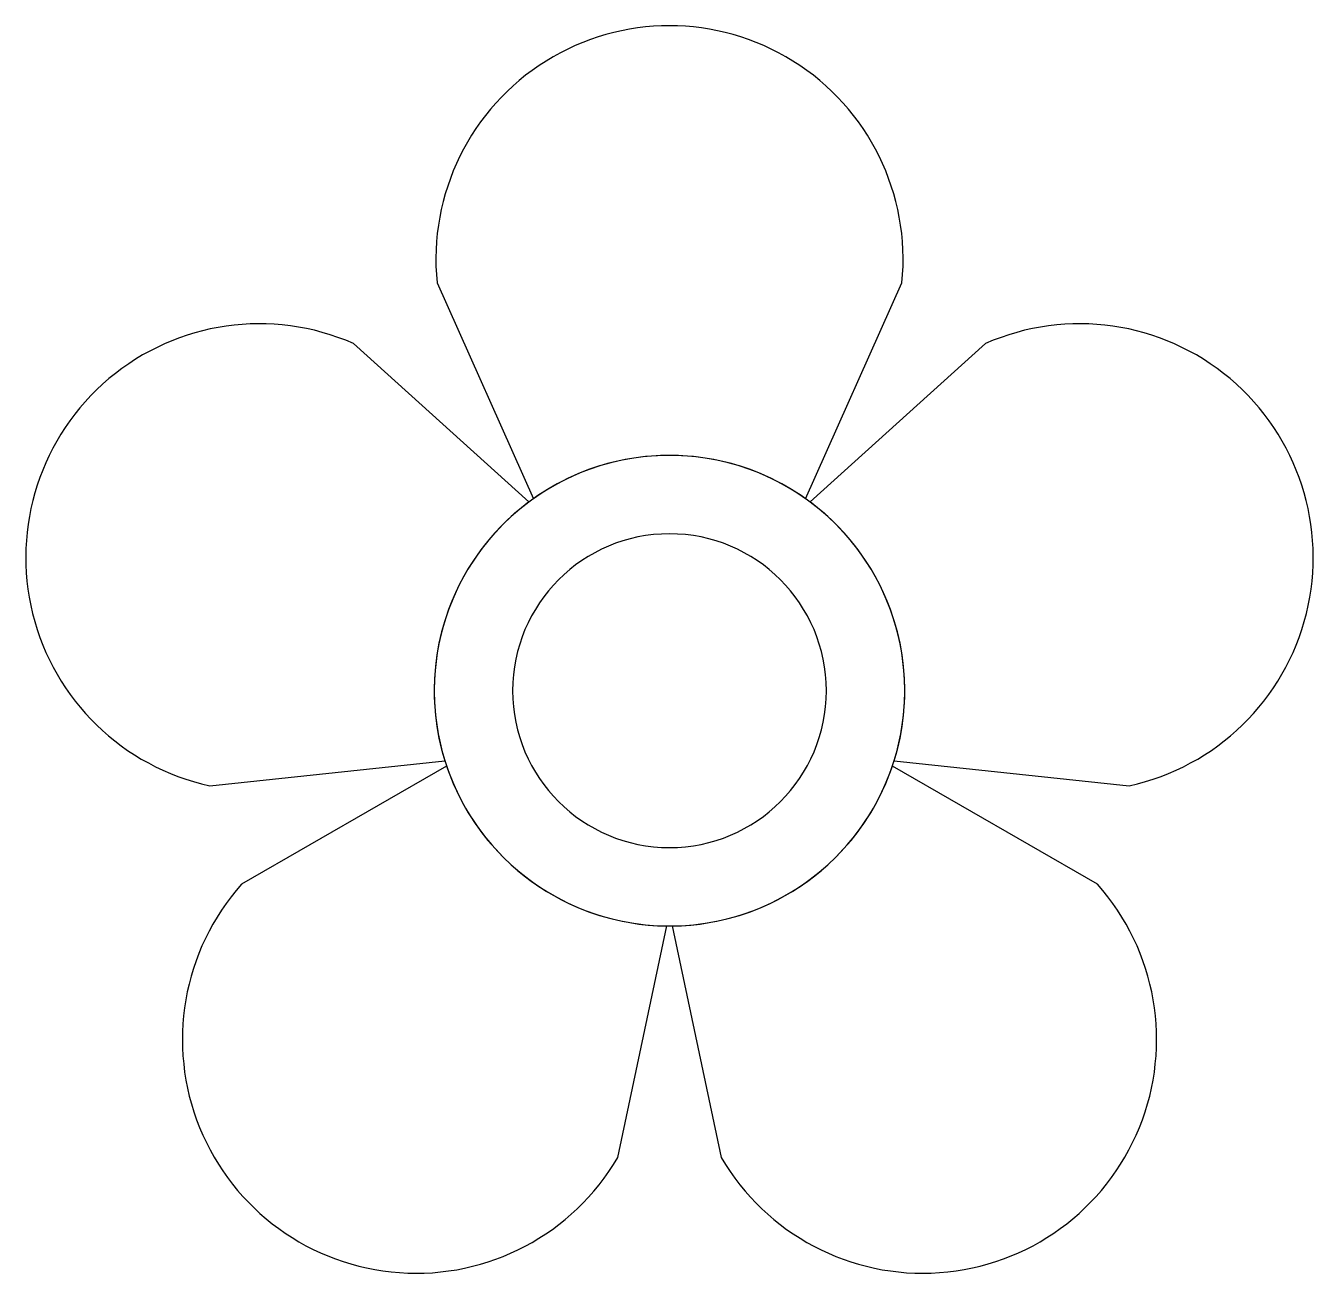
# Model space of a CAD drawing. Extents: x -16.4 to 16.4, y -14.9 to 17.
import ezdxf

# ---------------------------------------------------------------- set-up
doc = ezdxf.new("R2010")
doc.units = 0

msp = doc.modelspace()

# ---------------------------------------------------------------- linework, layer by layer
for p, q in [((-5.927943, 10.402162), (-3.46889, 4.89559)), ((-5.927943, 10.402162), (-3.46889, 4.89559)), ((3.46889, 4.89559), (5.927943, 10.402162)), ((3.46889, 4.89559), (5.927943, 10.402162)), ((-3.584037, 4.811931), (-8.061208, 8.852253)), ((8.061208, 8.852253), (3.584037, 4.811931)), ((-11.724879, -2.423364), (-5.727929, -1.78629)), ((-5.683947, -1.921653), (-10.910043, -4.931168)), ((10.910043, -4.931168), (5.683947, -1.921653)), ((5.727929, -1.78629), (11.724879, -2.423364)), ((-1.318431, -11.899883), (-0.071165, -5.999578)), ((0.071165, -5.999578), (1.318431, -11.899883))]:
    msp.add_line(p, q)
for centre, radius, start, end in [((0, 10.996557), 5.957668, 58.09136, 121.90864), ((0, 10.996557), 5.957668, 58.09136, 121.90864), ((0, 10.996557), 5.957668, 121.90864, -174.274081), ((0, 10.996557), 5.957668, 121.90864, -174.274081), ((0, 10.996557), 5.957668, -5.725919, 58.09136), ((0, 10.996557), 5.957668, -5.725919, 58.09136), ((-10.458348, 3.398123), 5.957668, 66.274081, 130.09136), ((10.458348, 3.398123), 5.957668, 49.90864, 113.725919), ((-10.458348, 3.398123), 5.957668, 130.09136, -166.09136), ((10.458348, 3.398123), 5.957668, -13.90864, 49.90864), ((0, 0), 6, 90, 180), ((0, 0), 6, 54.679588, 125.320412), ((0, 0), 6, 54.679588, 125.320412), ((0, 0), 6, 0, 90), ((0, 0), 6, 126.679588, -162.679588), ((0, 0), 6, -17.320412, 53.320412), ((0, 0), 4, 90, 180), ((0, 0), 4, 0, 90), ((-10.458348, 3.398123), 5.957668, -166.09136, -102.274081), ((10.458348, 3.398123), 5.957668, -77.725919, -13.90864), ((0, 0), 6, 180, -90), ((0, 0), 4, 180, -90), ((0, 0), 6, -90, 0), ((0, 0), 4, -90, 0), ((0, 0), 6, -161.320412, -90.679588), ((0, 0), 6, -89.320412, -18.679588), ((-6.463614, -8.896402), 5.957668, 138.274081, -157.90864), ((6.463614, -8.896402), 5.957668, -22.09136, 41.725919), ((-6.463614, -8.896402), 5.957668, -157.90864, -94.09136), ((6.463614, -8.896402), 5.957668, -85.90864, -22.09136), ((-6.463614, -8.896402), 5.957668, -94.09136, -30.274081), ((6.463614, -8.896402), 5.957668, -149.725919, -85.90864)]:
    msp.add_arc(centre, radius, start, end)

doc.saveas('drawing.dxf')
